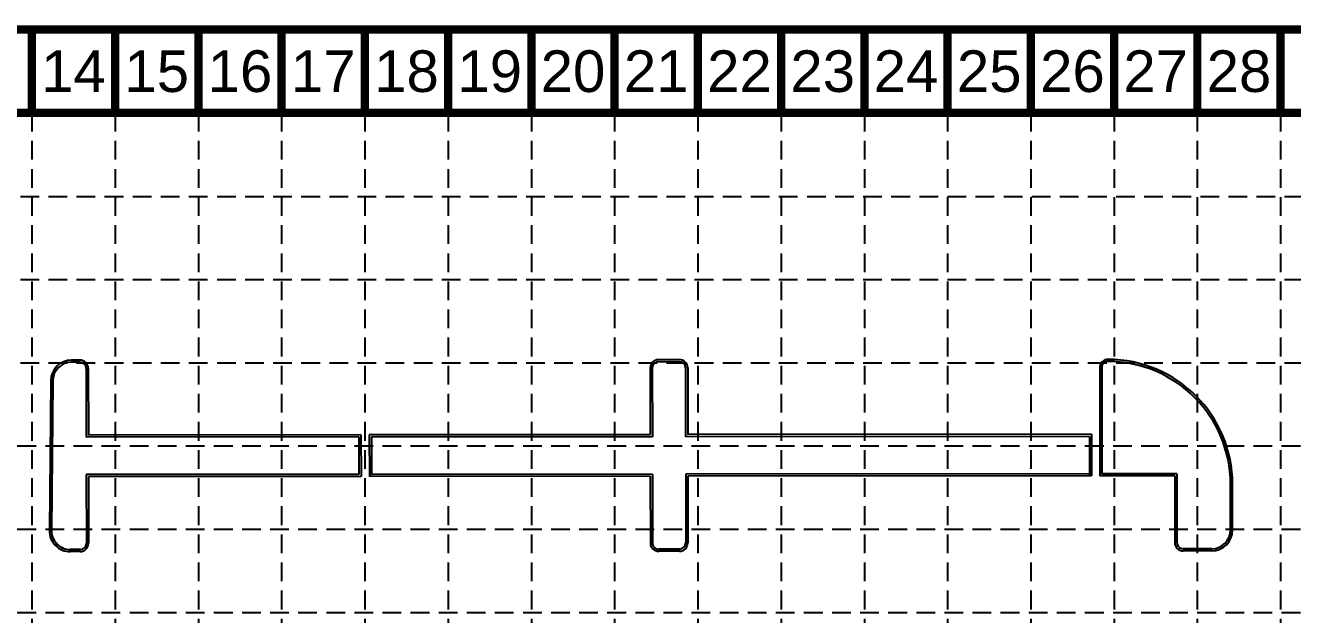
# Model space of a CAD drawing. Header units: feet. Extents: x -4510 to -3228, y -2167 to -1365.
# Drawn here: x -4230.8 to -3926.3, y -1506.1 to -1364.6 of the extents above; entities that cross this region are included whole.
import ezdxf
from ezdxf.enums import TextEntityAlignment as Align

# ---------------------------------------------------------------- set-up
doc = ezdxf.new("R2010")
doc.units = ezdxf.units.FT
doc.header["$LTSCALE"] = 40
doc.header["$MEASUREMENT"] = 0
doc.linetypes.add('HIDDEN', pattern=[0.375, 0.25, -0.125])
for name, color, linetype in [('BASE', 7, 'CONTINUOUS'), ('E-PVMT', 1, 'CONTINUOUS'), ('GRID', 254, 'HIDDEN')]:
    doc.layers.add(name, color=color, linetype=linetype)
doc.styles.get("Standard").update_dxf_attribs({"font": 'ARIAL.TTF'})

msp = doc.modelspace()

# ---------------------------------------------------------------- linework, layer by layer
at = {"layer": 'BASE', "const_width": 2}
for points in [[(-4509.24, -2165.57), (-3229.24, -2165.57), (-3229.24, -1365.57), (-4509.24, -1365.57)], [(-4489.24, -2145.57), (-3249.24, -2145.57), (-3249.24, -1385.57), (-4489.24, -1385.57)]]:
    msp.add_lwpolyline(points, close=True, dxfattribs=at)
for points in [[(-4229.24, -1385.57), (-4229.24, -1365.57)], [(-4209.24, -1385.57), (-4209.24, -1365.57)], [(-4189.24, -1385.57), (-4189.24, -1365.57)], [(-4169.24, -1385.57), (-4169.24, -1365.57)], [(-4149.24, -1385.57), (-4149.24, -1365.57)], [(-4129.24, -1385.57), (-4129.24, -1365.57)], [(-4109.24, -1385.57), (-4109.24, -1365.57)], [(-4089.24, -1385.57), (-4089.24, -1365.57)], [(-4069.24, -1385.57), (-4069.24, -1365.57)], [(-4049.24, -1385.57), (-4049.24, -1365.57)], [(-4029.24, -1385.57), (-4029.24, -1365.57)], [(-4009.24, -1385.57), (-4009.24, -1365.57)], [(-3989.24, -1385.57), (-3989.24, -1365.57)], [(-3969.24, -1385.57), (-3969.24, -1365.57)], [(-3949.24, -1385.57), (-3949.24, -1365.57)], [(-3929.24, -1385.57), (-3929.24, -1365.57)]]:
    msp.add_lwpolyline(points, dxfattribs=at)
at = {"layer": 'E-PVMT', "color": 7}
for p, q in [((-4217.68, -1444.96), (-4219.72, -1444.96)), ((-4217.68, -1445.46), (-4219.72, -1445.46)), ((-4073.68, -1444.85), (-4078.68, -1444.86)), ((-4073.68, -1445.35), (-4078.68, -1445.36)), ((-4216.18, -1446.96), (-4216.17, -1463.46)), ((-4215.68, -1446.96), (-4215.67, -1462.96)), ((-4080.68, -1446.86), (-4080.67, -1462.86)), ((-4080.18, -1446.86), (-4080.17, -1463.36)), ((-4072.18, -1446.85), (-4072.17, -1463.35)), ((-4071.68, -1446.85), (-4071.67, -1462.85)), ((-3972.68, -1446.78), (-3972.66, -1472.78)), ((-3972.18, -1446.78), (-3972.16, -1472.28)), ((-4224.71, -1449.92), (-4225.02, -1485.92)), ((-4224.21, -1449.92), (-4224.52, -1485.92)), ((-4150.67, -1463.41), (-4216.17, -1463.46)), ((-4150.17, -1462.91), (-4215.67, -1462.96)), ((-4150.67, -1463.41), (-4150.66, -1472.41)), ((-4150.17, -1462.91), (-4150.16, -1472.91)), ((-4080.67, -1462.86), (-4148.17, -1462.91)), ((-4148.17, -1462.91), (-4148.16, -1472.91)), ((-4080.17, -1463.36), (-4147.67, -1463.41)), ((-4147.67, -1463.41), (-4147.66, -1472.41)), ((-3975.17, -1463.28), (-4072.17, -1463.35)), ((-3974.67, -1462.78), (-4071.67, -1462.85)), ((-3975.17, -1463.28), (-3975.16, -1472.78)), ((-3974.67, -1462.78), (-3974.66, -1472.78)), ((-4150.66, -1472.41), (-4216.16, -1472.46)), ((-4216.16, -1472.46), (-4216.15, -1488.96)), ((-4150.16, -1472.91), (-4215.66, -1472.96)), ((-4215.66, -1472.96), (-4215.65, -1488.96)), ((-4080.66, -1472.86), (-4148.16, -1472.91)), ((-4080.16, -1472.36), (-4147.66, -1472.41)), ((-4080.66, -1472.86), (-4080.65, -1488.86)), ((-4080.16, -1472.36), (-4080.15, -1488.86)), ((-3975.16, -1472.28), (-4072.16, -1472.35)), ((-4072.16, -1472.35), (-4072.15, -1488.85)), ((-3974.66, -1472.78), (-4071.66, -1472.85)), ((-4071.66, -1472.85), (-4071.65, -1488.85)), ((-3954.66, -1472.77), (-3972.66, -1472.78)), ((-3954.16, -1472.27), (-3972.16, -1472.28)), ((-3954.66, -1472.77), (-3954.65, -1488.77)), ((-3954.16, -1472.27), (-3954.15, -1488.77)), ((-3941.27, -1485.76), (-3941.27, -1474.76)), ((-3940.77, -1485.76), (-3940.77, -1474.76)), ((-4217.65, -1490.46), (-4220.02, -1490.46)), ((-4217.65, -1490.96), (-4220.02, -1490.96)), ((-4073.65, -1490.35), (-4078.65, -1490.36)), ((-4073.65, -1490.85), (-4078.65, -1490.86)), ((-3945.76, -1490.26), (-3952.65, -1490.27)), ((-3945.76, -1490.76), (-3952.65, -1490.77))]:
    msp.add_line(p, q, dxfattribs=at)
for centre, radius, start, end in [((-4219.71, -1449.96), 5, 90.0409, 179.5128), ((-4219.71, -1449.96), 4.5, 90.0403, 179.5128), ((-4217.68, -1446.96), 2, 0.0409, 90.0409), ((-4217.68, -1446.96), 1.5, 0.0409, 90.0409), ((-4078.68, -1446.86), 2, 90.0409, 180.0409), ((-4078.68, -1446.86), 1.5, 90.0409, 180.0409), ((-4073.68, -1446.85), 2, 0.0409, 90.0409), ((-4073.68, -1446.85), 1.5, 0.0409, 90.0409), ((-3970.68, -1446.78), 2, 89.8043, 180.0409), ((-3970.68, -1446.78), 1.5, 89.8043, 180.0409), ((-3970.77, -1474.78), 30, 0.0409, 89.8043), ((-3970.77, -1474.78), 29.5, 0.0409, 89.8043), ((-3945.77, -1485.76), 5, 270.0409, 0.0409), ((-3945.77, -1485.76), 4.5, 270.0409, 0.0409), ((-4220.02, -1485.96), 5, 179.5128, 270.0409), ((-4220.02, -1485.96), 4.5, 179.5128, 270.0409), ((-3952.65, -1488.77), 2, 180.0409, 270.0409), ((-3952.65, -1488.77), 1.5, 180.0409, 270.0409), ((-4217.65, -1488.96), 2, 270.0409, 0.0409), ((-4217.65, -1488.96), 1.5, 270.0409, 0.0409), ((-4078.65, -1488.86), 2, 180.0409, 270.0409), ((-4078.65, -1488.86), 1.5, 180.0409, 270.0409), ((-4073.65, -1488.85), 2, 270.0409, 0.0409), ((-4073.65, -1488.85), 1.5, 270.0409, 0.0409)]:
    msp.add_arc(centre, radius, start, end, dxfattribs=at)
at = {"layer": 'GRID', "color": 253, "linetype": 'HIDDEN', "ltscale": 0.45}
for p, q in [((-4229.24, -1385.57), (-4229.24, -2085.65)), ((-4209.24, -1385.57), (-4209.24, -2085.65)), ((-4189.24, -1385.57), (-4189.24, -2085.65)), ((-4169.24, -1385.57), (-4169.24, -2085.65)), ((-4149.24, -1385.57), (-4149.24, -2085.65)), ((-4129.24, -1385.57), (-4129.24, -2085.65)), ((-4109.24, -1385.57), (-4109.24, -2085.65)), ((-4089.24, -1385.57), (-4089.24, -2085.65)), ((-4069.24, -1385.57), (-4069.24, -2085.65)), ((-4049.24, -1385.57), (-4049.24, -2085.65)), ((-4029.24, -1385.57), (-4029.24, -2085.65)), ((-4009.24, -1385.57), (-4009.24, -2085.65)), ((-3989.24, -1385.57), (-3989.24, -2085.65)), ((-3969.24, -1385.57), (-3969.24, -2085.65)), ((-3949.24, -1385.57), (-3949.24, -2085.65)), ((-3929.24, -1385.57), (-3929.24, -2085.65)), ((-4488.51, -1405.63), (-3248.51, -1405.63)), ((-4488.51, -1425.63), (-3248.51, -1425.63)), ((-4488.51, -1445.63), (-3248.51, -1445.63)), ((-4489.24, -1465.57), (-3249.24, -1465.57)), ((-4489.24, -1485.57), (-3249.24, -1485.57)), ((-4489.24, -1505.57), (-3249.24, -1505.57))]:
    msp.add_line(p, q, dxfattribs=at)

# ---------------------------------------------------------------- texts
at = {"layer": 'BASE'}
for s, p in [('14', (-4219.24, -1375.57)), ('15', (-4199.24, -1375.57)), ('16', (-4179.24, -1375.57)), ('17', (-4159.24, -1375.57)), ('18', (-4139.24, -1375.57)), ('19', (-4119.24, -1375.57)), ('20', (-4099.24, -1375.57)), ('21', (-4079.24, -1375.57)), ('22', (-4059.24, -1375.57)), ('23', (-4039.24, -1375.57)), ('24', (-4019.24, -1375.57)), ('25', (-3999.24, -1375.57)), ('26', (-3979.24, -1375.57)), ('27', (-3959.24, -1375.57)), ('28', (-3939.24, -1375.57))]:
    msp.add_text(s, height=10, dxfattribs=at).set_placement(p, align=Align.MIDDLE_CENTER)

doc.saveas('drawing.dxf')
